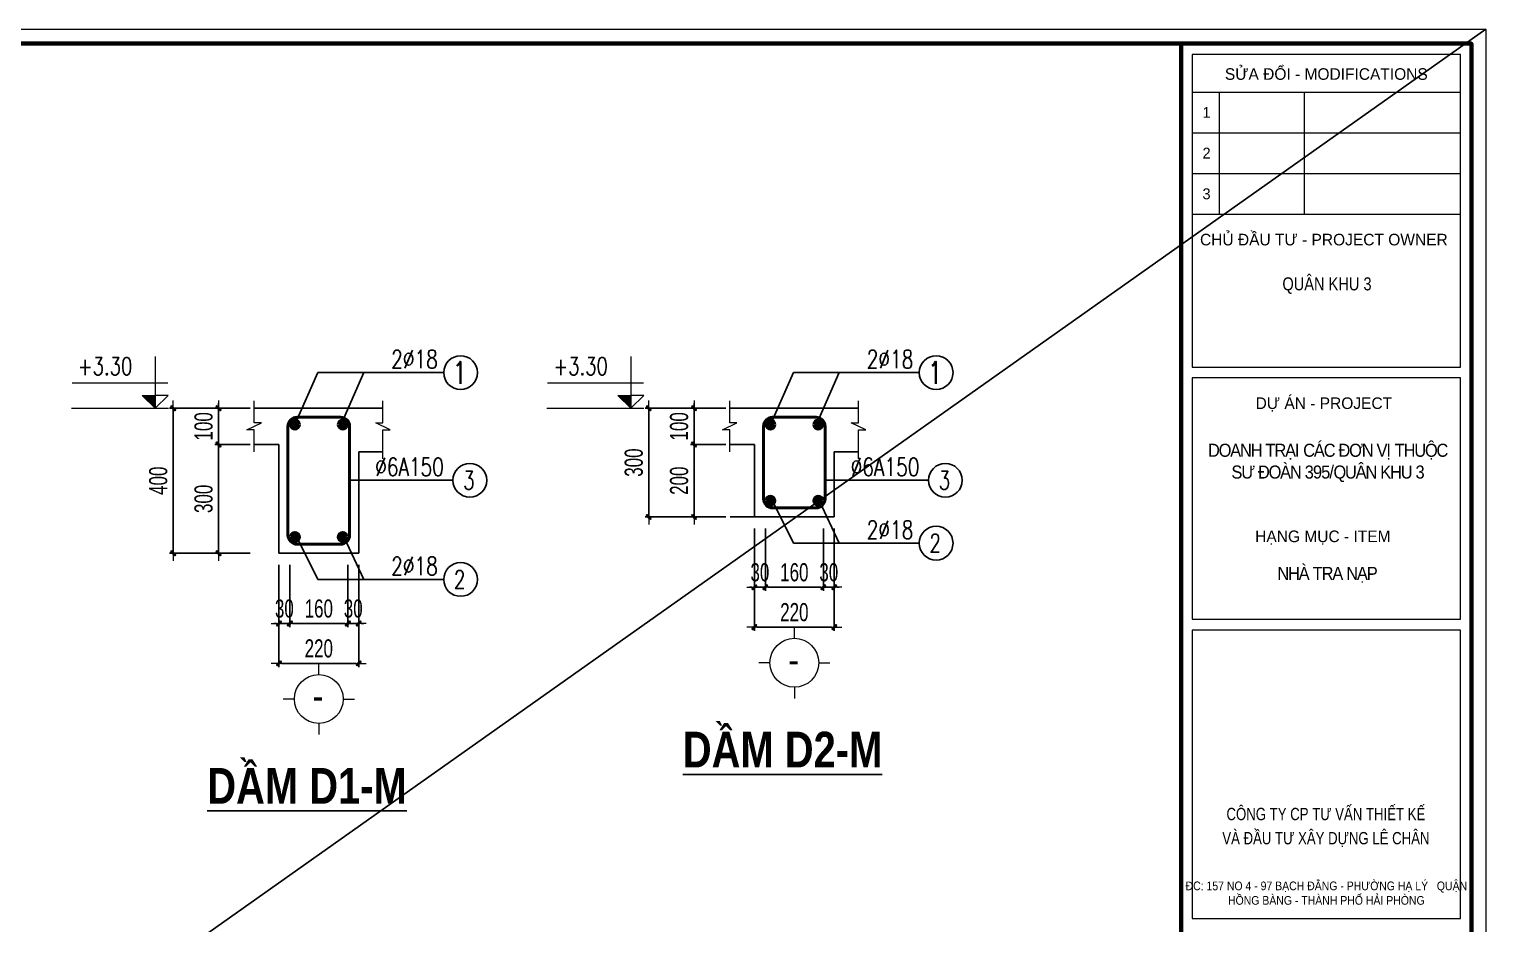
# Model space of a CAD drawing. Header units: millimetres. Extents: x 19378 to 228036, y -611253 to -527887.
# Drawn here: x 220000 to 228036, y -553282 to -548347 of the extents above; entities that cross this region are included whole.
import ezdxf
from ezdxf.enums import TextEntityAlignment as Align

# ---------------------------------------------------------------- set-up
doc = ezdxf.new("R2010")
doc.units = ezdxf.units.MM
doc.header["$MEASUREMENT"] = 0
doc.header["$PDMODE"] = 32
doc.layers.get('Defpoints').update_dxf_attribs({"color": 1})
for name, color, linetype, lineweight in [('08. Net Text', 3, 'Continuous', 13), ('EG Dim', 8, 'Continuous', 15), ('EG Text1', 3, 'Continuous', 20), ('Khac', 156, 'Continuous', 9), ('LC Dim', 8, 'Continuous', 18), ('LC ISO', 153, 'Continuous', 13), ('LC Net dam2', 6, 'Continuous', 40), ('LC Net dam3', 1, 'Continuous', 60), ('LC Net manh', 236, 'Continuous', 5), ('LC Net thay', 7, 'Continuous', 25), ('LC Text1', 3, 'Continuous', 20), ('LC Text2', 7, 'Continuous', 25)]:
    doc.layers.add(name, color=color, linetype=linetype, lineweight=lineweight)
doc.layers.add('KCS_Plotter', color=11, linetype='Continuous', plot=False)
doc.layers.add('Khungten_LCDI', color=7, linetype='Continuous')
doc.layers.add('Kichthuoc', color=9, linetype='Continuous')
doc.styles.add('EG Huy', font='vnsimli.shx', dxfattribs={"width": 0.75})
doc.styles.add('HOATBIF', font='hoatbif.shx', dxfattribs={"width": 0.7})
doc.styles.add('Khungten', font='VHAVAN_1.TTF', dxfattribs={"width": 0.9, "height": 5000})
doc.styles.add('LC 1', font='VHAVANB_1.TTF')
doc.styles.add('LC 3', font='vnsimli.shx', dxfattribs={"width": 0.75})
doc.styles.add('LC3', font='VHARIALB_1.TTF', dxfattribs={"width": 0.8})
doc.styles.add('Text Khung Ten', font='VHAVAN_1.TTF')
doc.styles.add('Title', font='VHBLACK_1.TTF', dxfattribs={"width": 0.8})
doc.dimstyles.new('1-100(1-40)', dxfattribs={"dimscale": 40, "dimtxt": 2.5, "dimasz": 0.35, "dimexe": 0.5, "dimexo": 0, "dimgap": 0.8, "dimtad": 1, "dimdec": 0, "dimzin": 0, "dimdsep": 46, "dimtxsty": 'HOATBIF', "dimblk1": 'DOT', "dimblk2": 'DOT', "dimsah": 1, "dimcen": -1, "dimdle": 1, "dimclrd": 256, "dimclre": 256, "dimclrt": 4, "dimadec": 3, "dimazin": 2, "dimtfac": 0.333333, "dimtdec": 0, "dimtix": 1, "dimtmove": 2, "dimatfit": 3, "dimldrblk": 'DOT', "dimfxl": 1, "dimtvp": 0.833333, "dimtolj": 1, "dimtzin": 0, "dimarcsym": 0})

# ---------------------------------------------------------------- blocks, each defined once
blk = doc.blocks.new('Nha o can bo nhan vien Trung doan')
at = {"layer": 'Defpoints', "lineweight": 0}
blk.add_lwpolyline([(-1200, -14850), (-1200, 14850), (40800, 14850), (40800, -14850)], close=True, dxfattribs=at)
at = {"layer": 'Khungten_LCDI', "color": 5, "lineweight": 60}
blk.add_line((36600, 14650), (36600, -14650), dxfattribs=at)
at = {"layer": 'Khungten_LCDI', "color": 5, "lineweight": 25}
blk.add_line((40600, -14650), (40600, 14650), dxfattribs=at)
at = {"layer": 'Khungten_LCDI', "color": 9, "lineweight": 15}
for p, q in [((36750, 13981), (40450, 13981)), ((37123, 13981), (37123, 12297)), ((38293, 13981), (38293, 12297)), ((36750, 13420), (40450, 13420)), ((36750, 12858), (40450, 12858)), ((36750, 12297), (40450, 12297))]:
    blk.add_line(p, q, dxfattribs=at)
at = {"layer": 'Khungten_LCDI', "color": 5, "lineweight": 60}
blk.add_lwpolyline([(0, -14650), (0, 14650), (40600, 14650), (40600, -14650)], close=True, dxfattribs=at)
at = {"layer": 'Khungten_LCDI', "color": 9, "lineweight": 15}
for points in [[(36750, 10190), (40450, 10190), (40450, 14500), (36750, 14500)], [(36750, 6712), (40450, 6712), (40450, 10040), (36750, 10040)], [(36750, 2587), (40450, 2587), (40450, 6562), (36750, 6562)]]:
    blk.add_lwpolyline(points, close=True, dxfattribs=at)
at = {"color": 7, "style": 'Khungten'}
for s, p in [('söa ®æi - modifications', (38600, 14151)), ('chñ ®Çu t\xad - project owner', (38566, 11868)), ('dù ¸n - project', (38566, 9612)), ('h¹ng môc - item', (38552, 7776))]:
    blk.add_text(s, height=160, dxfattribs=at).set_placement(p, align=Align.CENTER)
at = {"color": 7, "style": 'Title', "width": 0.8}
for s, p in [('c«ng ty cp t\xad vÊn thiÕt kÕ', (38594, 3942)), ('vµ ®Çu t\xad x©y dùng lª ch©n', (38594, 3609))]:
    blk.add_text(s, height=170, dxfattribs=at).set_placement(p, align=Align.CENTER)
at = {"color": 4, "char_height": 180, "attachment_point": 5, "style": 'Khungten'}
for s, insert, width in [('{\\f.VnArialH|b0|i0|c0|p34;\\W0.8;qu©n khu 3}', (38609, 11313), 2315.24), ('{\\f.VnArialH|b0|i0|c0|p34;\\W0.9;\\T0.9;doanh tr¹i c¸c ®¬n vÞ thuéc s\xad ®oµn 395/qu©n khu 3}', (38617, 8868), 3461.97), ('{\\f.VnArialH|b0|i0|c0|p34;\\T0.9;nhµ tra n¹p}', (38609, 7325), 3712.56)]:
    blk.add_mtext(s, dxfattribs=dict(at, insert=insert, width=width))
at = {"color": 7, "insert": (38600, 3096), "char_height": 120, "attachment_point": 2, "style": 'Khungten'}
blk.add_mtext_dynamic_manual_height_columns('®c: 157 no 4 - 97 b¹ch ®»ng - ph\xadêng h¹ lý   quËn hång bµng - thµnh phè h¶i phßng ', width=3886.57, gutter_width=25, heights=[0], dxfattribs=at)
at = {"color": 7, "style": 'Khungten', "width": 0.8}
for tag, p in [('REVISION', (39499, -10746)), ('NGAYHT', (39546, -11609))]:
    blk.add_attdef(tag, text='', height=200, dxfattribs=at).set_placement(p, align=Align.CENTER)
at = {"layer": '08. Net Text', "color": 7, "style": 'Text Khung Ten'}
blk.add_text('1', height=150, dxfattribs=at).set_placement((36892, 13627))
at = {"layer": '08. Net Text', "color": 7, "ltscale": 2, "style": 'Text Khung Ten'}
for s, p in [('2', (36892, 13065)), ('3', (36892, 12504))]:
    blk.add_text(s, height=150, dxfattribs=at).set_placement(p)
at = {"layer": 'LC Text1', "style": 'Title', "width": 1.485915}
for tag, p, p2 in [('TENBANVE1', (36913, -8886), (40339, -8886)), ('TENBANVE2', (36913, -9562), (40339, -9562))]:
    blk.add_attdef(tag, text='', height=250, dxfattribs=at).set_placement(p, p2, align=Align.FIT)
at = {"layer": 'LC Text1', "style": 'Title', "width": 0.7}
blk.add_attdef('SOBANVE', text='', height=250, dxfattribs=at).set_placement((39562, -13896), align=Align.CENTER)
blk = doc.blocks.new('DOT')
at = {"layer": 'LC Dim'}
blk.add_line((-3, 0), (3, 0), dxfattribs=at)
at = {"layer": 'LC Dim', "color": 4}
blk.add_line((-1, -1), (1, 1), dxfattribs=at)
blk.add_lwpolyline([(0.5, 1), (-1, -0.5), (-0.5, -1), (1, 0.5)], close=True, dxfattribs=at)
blk = doc.blocks.new('*D67')
at = {"layer": 'Defpoints', "color": 0, "ltscale": 2, "transparency": 16777216}
for p in [(220794.6, -550438.1), (221219.6, -550438.1), (221219.6, -551238.1)]:
    blk.add_point(p, dxfattribs=at)
at = {"layer": 'LC Dim', "lineweight": -2, "ltscale": 2, "transparency": 16777216}
for p, q in [((221219.6, -550438.1), (220774.6, -550438.1)), ((220794.6, -551224.1), (220794.6, -550452.1)), ((221219.6, -551238.1), (220774.6, -551238.1))]:
    blk.add_line(p, q, dxfattribs=at)
at = {"layer": 'LC Dim', "lineweight": -2, "ltscale": 2, "transparency": 16777216, "xscale": 14, "yscale": 14, "zscale": 14}
for p, rotation in [((220794.6, -550438.1), 90), ((220794.6, -551238.1), 270)]:
    blk.add_blockref('DOT', p, dxfattribs=dict(at, rotation=rotation))
at = {"layer": 'LC Dim', "color": 4, "ltscale": 2, "transparency": 16777216, "insert": (220712.6, -550838.1), "char_height": 100, "attachment_point": 5, "rotation": 90, "style": 'HOATBIF'}
blk.add_mtext('\\A1;400', dxfattribs=at)
blk = doc.blocks.new('*D68')
at = {"layer": 'Defpoints', "color": 0, "ltscale": 2, "transparency": 16777216}
for p in [(221378, -551301.6), (221438, -551301.6), (221438, -551625.6)]:
    blk.add_point(p, dxfattribs=at)
at = {"layer": 'LC Dim', "lineweight": -2, "ltscale": 2, "transparency": 16777216}
for p, q in [((221378, -551301.6), (221378, -551645.6)), ((221438, -551301.6), (221438, -551645.6)), ((221364, -551625.6), (221350, -551625.6)), ((221378, -551625.6), (221438, -551625.6)), ((221452, -551625.6), (221466, -551625.6))]:
    blk.add_line(p, q, dxfattribs=at)
at = {"layer": 'LC Dim', "lineweight": -2, "ltscale": 2, "transparency": 16777216, "xscale": 14, "yscale": 14, "zscale": 14}
blk.add_blockref('DOT', (221378, -551625.6), dxfattribs=at)
at = {"layer": 'LC Dim', "lineweight": -2, "ltscale": 2, "transparency": 16777216, "xscale": 14, "yscale": 14, "zscale": 14, "rotation": 180}
blk.add_blockref('DOT', (221438, -551625.6), dxfattribs=at)
at = {"layer": 'LC Dim', "color": 4, "ltscale": 2, "transparency": 16777216, "insert": (221408, -551543.6), "char_height": 100, "attachment_point": 5, "style": 'HOATBIF'}
blk.add_mtext('\\A1;30', dxfattribs=at)
blk = doc.blocks.new('*D69')
at = {"layer": 'Defpoints', "color": 0, "ltscale": 2, "transparency": 16777216}
for p in [(221438, -551301.6), (221758, -551301.6), (221758, -551625.6)]:
    blk.add_point(p, dxfattribs=at)
at = {"layer": 'LC Dim', "lineweight": -2, "ltscale": 2, "transparency": 16777216}
for p, q in [((221438, -551301.6), (221438, -551645.6)), ((221758, -551301.6), (221758, -551645.6)), ((221452, -551625.6), (221744, -551625.6))]:
    blk.add_line(p, q, dxfattribs=at)
at = {"layer": 'LC Dim', "lineweight": -2, "ltscale": 2, "transparency": 16777216, "xscale": 14, "yscale": 14, "zscale": 14, "rotation": 180}
blk.add_blockref('DOT', (221438, -551625.6), dxfattribs=at)
at = {"layer": 'LC Dim', "lineweight": -2, "ltscale": 2, "transparency": 16777216, "xscale": 14, "yscale": 14, "zscale": 14}
blk.add_blockref('DOT', (221758, -551625.6), dxfattribs=at)
at = {"layer": 'LC Dim', "color": 4, "ltscale": 2, "transparency": 16777216, "insert": (221598, -551543.6), "char_height": 100, "attachment_point": 5, "style": 'HOATBIF'}
blk.add_mtext('\\A1;160', dxfattribs=at)
blk = doc.blocks.new('*D70')
at = {"layer": 'Defpoints', "color": 0, "ltscale": 2, "transparency": 16777216}
for p in [(221758, -551301.6), (221818, -551301.6), (221818, -551625.6)]:
    blk.add_point(p, dxfattribs=at)
at = {"layer": 'LC Dim', "lineweight": -2, "ltscale": 2, "transparency": 16777216}
for p, q in [((221758, -551301.6), (221758, -551645.6)), ((221818, -551301.6), (221818, -551645.6)), ((221744, -551625.6), (221730, -551625.6)), ((221758, -551625.6), (221818, -551625.6)), ((221832, -551625.6), (221846, -551625.6))]:
    blk.add_line(p, q, dxfattribs=at)
at = {"layer": 'LC Dim', "lineweight": -2, "ltscale": 2, "transparency": 16777216, "xscale": 14, "yscale": 14, "zscale": 14}
blk.add_blockref('DOT', (221758, -551625.6), dxfattribs=at)
at = {"layer": 'LC Dim', "lineweight": -2, "ltscale": 2, "transparency": 16777216, "xscale": 14, "yscale": 14, "zscale": 14, "rotation": 180}
blk.add_blockref('DOT', (221818, -551625.6), dxfattribs=at)
at = {"layer": 'LC Dim', "color": 4, "ltscale": 2, "transparency": 16777216, "insert": (221788, -551543.6), "char_height": 100, "attachment_point": 5, "style": 'HOATBIF'}
blk.add_mtext('\\A1;30', dxfattribs=at)
blk = doc.blocks.new('*D71')
at = {"layer": 'Defpoints', "color": 0, "ltscale": 2, "transparency": 16777216}
for p in [(221378, -551301.6), (221818, -551301.6), (221378, -551845.6)]:
    blk.add_point(p, dxfattribs=at)
at = {"layer": 'LC Dim', "lineweight": -2, "ltscale": 2, "transparency": 16777216}
for p, q in [((221378, -551301.6), (221378, -551865.6)), ((221818, -551301.6), (221818, -551865.6)), ((221804, -551845.6), (221392, -551845.6))]:
    blk.add_line(p, q, dxfattribs=at)
at = {"layer": 'LC Dim', "lineweight": -2, "ltscale": 2, "transparency": 16777216, "xscale": 14, "yscale": 14, "zscale": 14, "rotation": 180}
blk.add_blockref('DOT', (221378, -551845.6), dxfattribs=at)
at = {"layer": 'LC Dim', "lineweight": -2, "ltscale": 2, "transparency": 16777216, "xscale": 14, "yscale": 14, "zscale": 14}
blk.add_blockref('DOT', (221818, -551845.6), dxfattribs=at)
at = {"layer": 'LC Dim', "color": 4, "ltscale": 2, "transparency": 16777216, "insert": (221598, -551763.6), "char_height": 100, "attachment_point": 5, "style": 'HOATBIF'}
blk.add_mtext('\\A1;220', dxfattribs=at)
blk = doc.blocks.new('TTRUC')
at = {"layer": 'LC ISO'}
for p, q in [((0, 6.95), (0, 10.13)), ((-6.95, 0), (-10.13, 0)), ((6.95, 0), (10.13, 0)), ((0, -6.95), (0, -10.13))]:
    blk.add_line(p, q, dxfattribs=at)
at = {"layer": 'LC Net manh'}
blk.add_circle((0, 0), 6.95, dxfattribs=at)
blk = doc.blocks.new('theptron1')
at = {"layer": 'LC Net dam3'}
for p, q in [((-0.5, 0), (0.5, 0)), ((-0.35, 0.35), (0.35, -0.35)), ((0.35, 0.35), (-0.35, -0.35)), ((0, 0.5), (0, -0.5))]:
    blk.add_line(p, q, dxfattribs=at)
blk.add_circle((0, 0), 0.5, dxfattribs=at)
blk = doc.blocks.new('CT')
at = {"layer": 'LC Text1', "lineweight": 15}
blk.add_hatch(color=4, dxfattribs=at).paths.add_polyline_path([(3.25, 1.6), (1.64, 1.6), (1.64, 0)])
at = {"layer": 'LC Text1', "color": 4, "lineweight": 15, "ltscale": 50}
for p, q in [((0.05, 3.14), (12, 3.14)), ((12.09, 0), (0, 0))]:
    blk.add_line(p, q, dxfattribs=at)
for points in [[(1.64, 6.43), (1.64, 0)], [(1.64, 0), (0.03, 1.6), (1.64, 1.6)], [(1.64, 0), (3.25, 1.6), (1.64, 1.6)]]:
    blk.add_lwpolyline(points, dxfattribs=at)
at = {"layer": 'LC Text1', "color": 4, "style": 'LC 3', "width": 0.75}
blk.add_attdef('CT', (1.91, 3.5), '', height=2.2, dxfattribs=at)
blk = doc.blocks.new('TIEUDE1')
at = {"layer": 'LC Text2', "color": 7, "style": 'LC 1'}
blk.add_attdef('TIªU§Ò', text='', height=5, dxfattribs=at).set_placement((0, 0), align=Align.BOTTOM_CENTER)
blk.add_attdef('TL', text='', height=3, dxfattribs=at).set_placement((0, -2), align=Align.TOP_CENTER)
blk = doc.blocks.new('*D72')
at = {"layer": 'Defpoints', "color": 0, "ltscale": 2, "transparency": 16777216}
for p in [(221044.6, -550638.1), (221219.6, -550638.1), (221219.6, -551238.1)]:
    blk.add_point(p, dxfattribs=at)
at = {"layer": 'LC Dim', "lineweight": -2, "ltscale": 2, "transparency": 16777216}
for p, q in [((221219.6, -550638.1), (221024.6, -550638.1)), ((221044.6, -551224.1), (221044.6, -550652.1)), ((221219.6, -551238.1), (221024.6, -551238.1))]:
    blk.add_line(p, q, dxfattribs=at)
at = {"layer": 'LC Dim', "lineweight": -2, "ltscale": 2, "transparency": 16777216, "xscale": 14, "yscale": 14, "zscale": 14}
for p, rotation in [((221044.6, -550638.1), 90), ((221044.6, -551238.1), 270)]:
    blk.add_blockref('DOT', p, dxfattribs=dict(at, rotation=rotation))
at = {"layer": 'LC Dim', "color": 4, "ltscale": 2, "transparency": 16777216, "insert": (220962.6, -550938.1), "char_height": 100, "attachment_point": 5, "rotation": 90, "style": 'HOATBIF'}
blk.add_mtext('\\A1;300', dxfattribs=at)
blk = doc.blocks.new('*D73')
at = {"layer": 'Defpoints', "color": 0, "ltscale": 2, "transparency": 16777216}
for p in [(221044.6, -550438.1), (221219.6, -550438.1), (221219.6, -550638.1)]:
    blk.add_point(p, dxfattribs=at)
at = {"layer": 'LC Dim', "lineweight": -2, "ltscale": 2, "transparency": 16777216}
for p, q in [((221044.6, -550424.1), (221044.6, -550410.1)), ((221219.6, -550438.1), (221024.6, -550438.1)), ((221044.6, -550638.1), (221044.6, -550438.1)), ((221219.6, -550638.1), (221024.6, -550638.1)), ((221044.6, -550652.1), (221044.6, -550666.1))]:
    blk.add_line(p, q, dxfattribs=at)
at = {"layer": 'LC Dim', "lineweight": -2, "ltscale": 2, "transparency": 16777216, "xscale": 14, "yscale": 14, "zscale": 14}
for p, rotation in [((221044.6, -550438.1), 270), ((221044.6, -550638.1), 90)]:
    blk.add_blockref('DOT', p, dxfattribs=dict(at, rotation=rotation))
at = {"layer": 'LC Dim', "color": 4, "ltscale": 2, "transparency": 16777216, "insert": (220962.6, -550538.1), "char_height": 100, "attachment_point": 5, "rotation": 90, "style": 'HOATBIF'}
blk.add_mtext('\\A1;100', dxfattribs=at)
blk = doc.blocks.new('*D309')
at = {"layer": 'Defpoints', "color": 0, "ltscale": 2, "transparency": 16777216}
for p in [(223417.7, -550438.1), (223842.7, -550438.1), (223842.7, -551038.1)]:
    blk.add_point(p, dxfattribs=at)
at = {"layer": 'LC Dim', "lineweight": -2, "ltscale": 2, "transparency": 16777216}
for p, q in [((223842.7, -550438.1), (223397.7, -550438.1)), ((223417.7, -551024.1), (223417.7, -550452.1)), ((223842.7, -551038.1), (223397.7, -551038.1))]:
    blk.add_line(p, q, dxfattribs=at)
at = {"layer": 'LC Dim', "lineweight": -2, "ltscale": 2, "transparency": 16777216, "xscale": 14, "yscale": 14, "zscale": 14}
for p, rotation in [((223417.7, -550438.1), 90), ((223417.7, -551038.1), 270)]:
    blk.add_blockref('DOT', p, dxfattribs=dict(at, rotation=rotation))
at = {"layer": 'LC Dim', "color": 4, "ltscale": 2, "transparency": 16777216, "insert": (223335.7, -550738.1), "char_height": 100, "attachment_point": 5, "rotation": 90, "style": 'HOATBIF'}
blk.add_mtext('\\A1;300', dxfattribs=at)
blk = doc.blocks.new('*D310')
at = {"layer": 'Defpoints', "color": 0, "ltscale": 2, "transparency": 16777216}
for p in [(224001.1, -551101.6), (224061.1, -551101.6), (224061.1, -551425.6)]:
    blk.add_point(p, dxfattribs=at)
at = {"layer": 'LC Dim', "lineweight": -2, "ltscale": 2, "transparency": 16777216}
for p, q in [((224001.1, -551101.6), (224001.1, -551445.6)), ((224061.1, -551101.6), (224061.1, -551445.6)), ((223987.1, -551425.6), (223973.1, -551425.6)), ((224001.1, -551425.6), (224061.1, -551425.6)), ((224075.1, -551425.6), (224089.1, -551425.6))]:
    blk.add_line(p, q, dxfattribs=at)
at = {"layer": 'LC Dim', "lineweight": -2, "ltscale": 2, "transparency": 16777216, "xscale": 14, "yscale": 14, "zscale": 14}
blk.add_blockref('DOT', (224001.1, -551425.6), dxfattribs=at)
at = {"layer": 'LC Dim', "lineweight": -2, "ltscale": 2, "transparency": 16777216, "xscale": 14, "yscale": 14, "zscale": 14, "rotation": 180}
blk.add_blockref('DOT', (224061.1, -551425.6), dxfattribs=at)
at = {"layer": 'LC Dim', "color": 4, "ltscale": 2, "transparency": 16777216, "insert": (224031.1, -551343.6), "char_height": 100, "attachment_point": 5, "style": 'HOATBIF'}
blk.add_mtext('\\A1;30', dxfattribs=at)
blk = doc.blocks.new('*D311')
at = {"layer": 'Defpoints', "color": 0, "ltscale": 2, "transparency": 16777216}
for p in [(224061.1, -551101.6), (224381.1, -551101.6), (224381.1, -551425.6)]:
    blk.add_point(p, dxfattribs=at)
at = {"layer": 'LC Dim', "lineweight": -2, "ltscale": 2, "transparency": 16777216}
for p, q in [((224061.1, -551101.6), (224061.1, -551445.6)), ((224381.1, -551101.6), (224381.1, -551445.6)), ((224075.1, -551425.6), (224367.1, -551425.6))]:
    blk.add_line(p, q, dxfattribs=at)
at = {"layer": 'LC Dim', "lineweight": -2, "ltscale": 2, "transparency": 16777216, "xscale": 14, "yscale": 14, "zscale": 14, "rotation": 180}
blk.add_blockref('DOT', (224061.1, -551425.6), dxfattribs=at)
at = {"layer": 'LC Dim', "lineweight": -2, "ltscale": 2, "transparency": 16777216, "xscale": 14, "yscale": 14, "zscale": 14}
blk.add_blockref('DOT', (224381.1, -551425.6), dxfattribs=at)
at = {"layer": 'LC Dim', "color": 4, "ltscale": 2, "transparency": 16777216, "insert": (224221.1, -551343.6), "char_height": 100, "attachment_point": 5, "style": 'HOATBIF'}
blk.add_mtext('\\A1;160', dxfattribs=at)
blk = doc.blocks.new('*D312')
at = {"layer": 'Defpoints', "color": 0, "ltscale": 2, "transparency": 16777216}
for p in [(224381.1, -551101.6), (224441.1, -551101.6), (224441.1, -551425.6)]:
    blk.add_point(p, dxfattribs=at)
at = {"layer": 'LC Dim', "lineweight": -2, "ltscale": 2, "transparency": 16777216}
for p, q in [((224381.1, -551101.6), (224381.1, -551445.6)), ((224441.1, -551101.6), (224441.1, -551445.6)), ((224367.1, -551425.6), (224353.1, -551425.6)), ((224381.1, -551425.6), (224441.1, -551425.6)), ((224455.1, -551425.6), (224469.1, -551425.6))]:
    blk.add_line(p, q, dxfattribs=at)
at = {"layer": 'LC Dim', "lineweight": -2, "ltscale": 2, "transparency": 16777216, "xscale": 14, "yscale": 14, "zscale": 14}
blk.add_blockref('DOT', (224381.1, -551425.6), dxfattribs=at)
at = {"layer": 'LC Dim', "lineweight": -2, "ltscale": 2, "transparency": 16777216, "xscale": 14, "yscale": 14, "zscale": 14, "rotation": 180}
blk.add_blockref('DOT', (224441.1, -551425.6), dxfattribs=at)
at = {"layer": 'LC Dim', "color": 4, "ltscale": 2, "transparency": 16777216, "insert": (224411.1, -551343.6), "char_height": 100, "attachment_point": 5, "style": 'HOATBIF'}
blk.add_mtext('\\A1;30', dxfattribs=at)
blk = doc.blocks.new('*D313')
at = {"layer": 'Defpoints', "color": 0, "ltscale": 2, "transparency": 16777216}
for p in [(224001.1, -551101.6), (224441.1, -551101.6), (224001.1, -551645.6)]:
    blk.add_point(p, dxfattribs=at)
at = {"layer": 'LC Dim', "lineweight": -2, "ltscale": 2, "transparency": 16777216}
for p, q in [((224001.1, -551101.6), (224001.1, -551665.6)), ((224441.1, -551101.6), (224441.1, -551665.6)), ((224427.1, -551645.6), (224015.1, -551645.6))]:
    blk.add_line(p, q, dxfattribs=at)
at = {"layer": 'LC Dim', "lineweight": -2, "ltscale": 2, "transparency": 16777216, "xscale": 14, "yscale": 14, "zscale": 14, "rotation": 180}
blk.add_blockref('DOT', (224001.1, -551645.6), dxfattribs=at)
at = {"layer": 'LC Dim', "lineweight": -2, "ltscale": 2, "transparency": 16777216, "xscale": 14, "yscale": 14, "zscale": 14}
blk.add_blockref('DOT', (224441.1, -551645.6), dxfattribs=at)
at = {"layer": 'LC Dim', "color": 4, "ltscale": 2, "transparency": 16777216, "insert": (224221.1, -551563.6), "char_height": 100, "attachment_point": 5, "style": 'HOATBIF'}
blk.add_mtext('\\A1;220', dxfattribs=at)
blk = doc.blocks.new('*D314')
at = {"layer": 'Defpoints', "color": 0, "ltscale": 2, "transparency": 16777216}
for p in [(223667.7, -550638.1), (223842.7, -550638.1), (223842.7, -551038.1)]:
    blk.add_point(p, dxfattribs=at)
at = {"layer": 'LC Dim', "lineweight": -2, "ltscale": 2, "transparency": 16777216}
for p, q in [((223842.7, -550638.1), (223647.7, -550638.1)), ((223667.7, -551024.1), (223667.7, -550652.1)), ((223842.7, -551038.1), (223647.7, -551038.1))]:
    blk.add_line(p, q, dxfattribs=at)
at = {"layer": 'LC Dim', "lineweight": -2, "ltscale": 2, "transparency": 16777216, "xscale": 14, "yscale": 14, "zscale": 14}
for p, rotation in [((223667.7, -550638.1), 90), ((223667.7, -551038.1), 270)]:
    blk.add_blockref('DOT', p, dxfattribs=dict(at, rotation=rotation))
at = {"layer": 'LC Dim', "color": 4, "ltscale": 2, "transparency": 16777216, "insert": (223585.7, -550838.1), "char_height": 100, "attachment_point": 5, "rotation": 90, "style": 'HOATBIF'}
blk.add_mtext('\\A1;200', dxfattribs=at)
blk = doc.blocks.new('*D315')
at = {"layer": 'Defpoints', "color": 0, "ltscale": 2, "transparency": 16777216}
for p in [(223667.7, -550438.1), (223842.7, -550438.1), (223842.7, -550638.1)]:
    blk.add_point(p, dxfattribs=at)
at = {"layer": 'LC Dim', "lineweight": -2, "ltscale": 2, "transparency": 16777216}
for p, q in [((223667.7, -550424.1), (223667.7, -550410.1)), ((223842.7, -550438.1), (223647.7, -550438.1)), ((223667.7, -550638.1), (223667.7, -550438.1)), ((223842.7, -550638.1), (223647.7, -550638.1)), ((223667.7, -550652.1), (223667.7, -550666.1))]:
    blk.add_line(p, q, dxfattribs=at)
at = {"layer": 'LC Dim', "lineweight": -2, "ltscale": 2, "transparency": 16777216, "xscale": 14, "yscale": 14, "zscale": 14}
for p, rotation in [((223667.7, -550438.1), 270), ((223667.7, -550638.1), 90)]:
    blk.add_blockref('DOT', p, dxfattribs=dict(at, rotation=rotation))
at = {"layer": 'LC Dim', "color": 4, "ltscale": 2, "transparency": 16777216, "insert": (223585.7, -550538.1), "char_height": 100, "attachment_point": 5, "rotation": 90, "style": 'HOATBIF'}
blk.add_mtext('\\A1;100', dxfattribs=at)

msp = doc.modelspace()

# ---------------------------------------------------------------- linework, layer by layer
at = {"layer": 'KCS_Plotter', "ltscale": 2}
msp.add_line((211235.6, -560227.2), (228035.6, -548347.2), dxfattribs=at)
at = {"layer": 'LC Net dam2'}
for points in [[(221478, -551188.1), (221718, -551188.1, 0.414214), (221768, -551138.1), (221768, -550538.1, 0.414214), (221718, -550488.1), (221478, -550488.1, 0.414214), (221428, -550538.1), (221428, -551138.1, 0.414214)], [(224101.1, -550988.1), (224341.1, -550988.1, 0.414214), (224391.1, -550938.1), (224391.1, -550538.1, 0.414214), (224341.1, -550488.1), (224101.1, -550488.1, 0.414214), (224051.1, -550538.1), (224051.1, -550938.1, 0.414214)]]:
    msp.add_lwpolyline(points, format="xyb", close=True, dxfattribs=at)
at = {"layer": 'LC Net manh'}
for points in [[(221241.3, -550678.1), (221241.3, -550558.1), (221201.3, -550558.1), (221281.3, -550518.1), (221241.3, -550518.1), (221241.3, -550398.1)], [(221951.8, -550718.1), (221951.8, -550558.1), (221991.8, -550558.1), (221911.8, -550518.1), (221951.8, -550518.1), (221951.8, -550398.1)], [(223864.4, -550678.1), (223864.4, -550558.1), (223824.4, -550558.1), (223904.4, -550518.1), (223864.4, -550518.1), (223864.4, -550398.1)], [(224574.9, -550718.1), (224574.9, -550558.1), (224614.9, -550558.1), (224534.9, -550518.1), (224574.9, -550518.1), (224574.9, -550398.1)]]:
    msp.add_lwpolyline(points, dxfattribs=at)
at = {"layer": 'LC Net thay', "ltscale": 2}
for p, q in [((221378, -550438.1), (221241.3, -550438.1)), ((221818, -550438.1), (221378, -550438.1)), ((221818, -550438.1), (221951.8, -550438.1)), ((224001.1, -550438.1), (223864.4, -550438.1)), ((224441.1, -550438.1), (224001.1, -550438.1)), ((224441.1, -550438.1), (224574.9, -550438.1)), ((221378, -550638.1), (221241.3, -550638.1)), ((221378, -550638.1), (221378, -551238.1)), ((224001.1, -550638.1), (223864.4, -550638.1)), ((224001.1, -550638.1), (224001.1, -551038.1)), ((221818, -551238.1), (221818, -550678.1)), ((221818, -550678.1), (221951.8, -550678.1)), ((224441.1, -551038.1), (224441.1, -550678.1)), ((224441.1, -550678.1), (224574.9, -550678.1)), ((224001.1, -551038.1), (223867.3, -551038.1)), ((224001.1, -551038.1), (224441.1, -551038.1)), ((221378, -551238.1), (221818, -551238.1))]:
    msp.add_line(p, q, dxfattribs=at)
at = {"layer": 'LC Text2', "ltscale": 100}
for centre in [(222380.1, -550241.8), (225003.2, -550241.8)]:
    msp.add_circle(centre, 93.1, dxfattribs=at)
at = {"layer": 'LC Text2', "linetype": 'ByBlock'}
for centre in [(222431.2, -550835.7), (225054.3, -550835.7), (225003.2, -551182.6), (222380.1, -551382.6)]:
    msp.add_circle(centre, 93.1, dxfattribs=at)

# ---------------------------------------------------------------- block references
at = {"layer": 'EG Dim', "yscale": 42.40098003740421, "zscale": 42.40098003740421}
for p, xscale, rotation in [((221466.1, -550528), 42.40098003740421, 90), ((221730, -550528), -42.40098003740421, 270), ((224089.2, -550528), 42.40098003740421, 90), ((224353.1, -550528), -42.40098003740421, 270), ((224089.2, -550948.3), -42.40098003740421, 90), ((224353.1, -550948.3), 42.40098003740421, 270), ((221466.1, -551148.3), -42.40098003740421, 90), ((221730, -551148.3), 42.40098003740421, 270)]:
    msp.add_blockref('theptron1', p, dxfattribs=dict(at, xscale=xscale, rotation=rotation))
at = {"layer": 'EG Text1'}
ref = msp.add_blockref('CT', (220768.2, -550438.1), dxfattribs=dict(at, xscale=-44.25072279153392, yscale=44.25072279153392, zscale=44.25072279153392))
ref.add_attrib('CT', '+3.30', (220269, -550254.9), dxfattribs={"layer": 'Khac', "color": 3, "height": 97.35, "style": 'EG Huy', "width": 0.75})
ref = msp.add_blockref('CT', (223391.3, -550438.1), dxfattribs=dict(at, xscale=-44.25072279153392, yscale=44.25072279153392, zscale=44.25072279153392))
ref.add_attrib('CT', '+3.30', (222892.1, -550254.9), dxfattribs={"layer": 'Khac', "color": 3, "height": 97.35, "style": 'EG Huy', "width": 0.75})
at = {"layer": 'Kichthuoc', "xscale": 19.39036266761832, "yscale": 19.39036266761832, "zscale": 19.39036266761832}
for p in [(224221.1, -551842.1), (221598, -552042.1)]:
    msp.add_blockref('TTRUC', p, dxfattribs=at)
at = {"layer": 'LC Net thay', "xscale": 0.3999999999995706, "yscale": 0.3999999999995706, "zscale": 0.3999999999995706}
msp.add_blockref('Nha o can bo nhan vien Trung doan', (211715.6, -554287.2), dxfattribs=at)
at = {"layer": 'LC Text2'}
ref = msp.add_blockref('TIEUDE1', (224156, -552478.6), dxfattribs=dict(at, xscale=40, yscale=40, zscale=40))
ref.add_attrib('TIªU§Ò', '%%UdÇm d2-m', dxfattribs={"color": 7, "height": 196.977, "style": 'LC3', "width": 0.8}).set_placement((224156, -552478.6), align=Align.BOTTOM_CENTER)
ref = msp.add_blockref('TIEUDE1', (221532.9, -552678.6), dxfattribs=dict(at, xscale=40, yscale=40, zscale=40))
ref.add_attrib('TIªU§Ò', '%%UdÇm d1-m', dxfattribs={"color": 7, "height": 196.977, "style": 'LC3', "width": 0.8}).set_placement((221532.9, -552678.6), align=Align.BOTTOM_CENTER)

# ---------------------------------------------------------------- texts
at = {"layer": 'LC Text1', "ltscale": 0.2, "style": 'LC 1', "width": 0.9}
for p in [(224217.5, -551944.9), (221594.4, -552144.9)]:
    msp.add_text('-', height=150, dxfattribs=at).set_placement(p, align=Align.BOTTOM_CENTER)
at = {"layer": 'LC Text2', "linetype": 'ByBlock', "style": 'LC 3', "width": 0.75}
for s, p in [('2%%C18', (221997.2, -550217.7)), ('2%%C18', (224620.3, -550217.7)), ('%%C6A150', (221908.7, -550811.7)), ('%%C6A150', (224531.8, -550811.7)), ('2%%C18', (224620.3, -551158.6)), ('2%%C18', (221997.2, -551358.6))]:
    msp.add_text(s, height=100, dxfattribs=at).set_placement(p)
at = {"layer": 'LC Text2', "ltscale": 100, "style": 'LC 3', "width": 0.75}
for p in [(222374.8, -550241.8), (224997.9, -550241.8)]:
    msp.add_text('1', height=122.2, dxfattribs=at).set_placement(p, align=Align.MIDDLE_CENTER)
at = {"layer": 'LC Text2', "linetype": 'ByBlock', "style": 'LC 3', "width": 0.75}
for s, p in [('3', (222425.9, -550835.7)), ('3', (225049, -550835.7)), ('2', (224997.9, -551182.6)), ('2', (222374.8, -551382.6))]:
    msp.add_text(s, height=100, dxfattribs=at).set_placement(p, align=Align.MIDDLE_CENTER)

# ---------------------------------------------------------------- dimensions: what is measured, and where the dimension line sits
at = {"layer": 'LC Dim', "ltscale": 2}
for base, p1, p2, angle, picture, middle in [((220794.6, -550438.1), (221219.6, -551238.1), (221219.6, -550438.1), 90, '*D67', (220712.6, -550838.1)), ((221044.6, -550438.1), (221219.6, -550638.1), (221219.6, -550438.1), 270, '*D73', (220962.6, -550538.1)), ((223417.7, -550438.1), (223842.7, -551038.1), (223842.7, -550438.1), 90, '*D309', (223335.7, -550738.1)), ((223667.7, -550438.1), (223842.7, -550638.1), (223842.7, -550438.1), 270, '*D315', (223585.7, -550538.1)), ((221044.6, -550638.1), (221219.6, -551238.1), (221219.6, -550638.1), 270, '*D72', (220962.6, -550938.1)), ((223667.7, -550638.1), (223842.7, -551038.1), (223842.7, -550638.1), 270, '*D314', (223585.7, -550838.1))]:
    dim = msp.add_linear_dim(base=base, p1=p1, p2=p2, angle=angle, dimstyle='1-100(1-40)', override={"dimlfac": 0.5}, dxfattribs=at)
    dim.commit()
    dim.dimension.update_dxf_attribs({"geometry": picture, "text_midpoint": middle})
for base, p1, p2, picture, middle in [((224061.1, -551425.6), (224001.1, -551101.6), (224061.1, -551101.6), '*D310', (224031.1, -551343.6)), ((224001.1, -551645.6), (224441.1, -551101.6), (224001.1, -551101.6), '*D313', (224221.1, -551563.6)), ((224381.1, -551425.6), (224061.1, -551101.6), (224381.1, -551101.6), '*D311', (224221.1, -551343.6)), ((224441.1, -551425.6), (224381.1, -551101.6), (224441.1, -551101.6), '*D312', (224411.1, -551343.6)), ((221438, -551625.6), (221378, -551301.6), (221438, -551301.6), '*D68', (221408, -551543.6)), ((221378, -551845.6), (221818, -551301.6), (221378, -551301.6), '*D71', (221598, -551763.6)), ((221758, -551625.6), (221438, -551301.6), (221758, -551301.6), '*D69', (221598, -551543.6)), ((221818, -551625.6), (221758, -551301.6), (221818, -551301.6), '*D70', (221788, -551543.6))]:
    dim = msp.add_linear_dim(base=base, p1=p1, p2=p2, dimstyle='1-100(1-40)', override={"dimlfac": 0.5}, dxfattribs=at)
    dim.commit()
    dim.dimension.update_dxf_attribs({"geometry": picture, "text_midpoint": middle})

# ---------------------------------------------------------------- leaders
for points in [[(221468.4, -550524.4), (221592.5, -550241.8), (222287, -550241.8)], [(221722.7, -550523), (221846, -550241.8), (222287, -550241.8)], [(224091.5, -550524.4), (224215.6, -550241.8), (224910.1, -550241.8)], [(224345.8, -550523), (224469.1, -550241.8), (224910.1, -550241.8)], [(221768, -550835.7), (222338.1, -550835.7)], [(224391.1, -550835.7), (224961.2, -550835.7)], [(224096.4, -550941.2), (224215.6, -551182.6), (224910.1, -551182.6)], [(224360.2, -550951.3), (224469.1, -551182.6), (224910.1, -551182.6)], [(221473.3, -551141.2), (221592.5, -551382.6), (222287, -551382.6)], [(221737.1, -551151.3), (221846, -551382.6), (222287, -551382.6)]]:
    msp.add_leader(points, dimstyle='1-100(1-40)', override={"dimlfac": 0.5}, dxfattribs=at)

doc.saveas('drawing.dxf')
